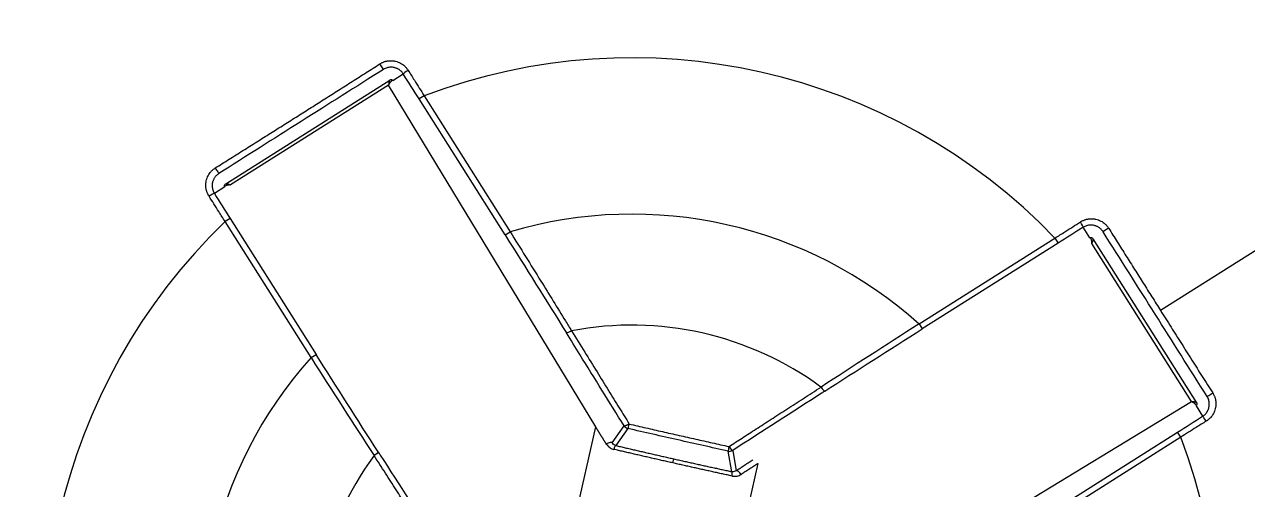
# Model space of a CAD drawing. Extents: x 8663 to 11443, y -20992 to -18942.
# Drawn here: x 9462.081 to 9466.228, y -19527.547 to -19525.971 of the extents above; entities that cross this region are included whole.
import ezdxf

# ---------------------------------------------------------------- set-up
doc = ezdxf.new("R2010")
doc.units = 0
doc.layers.add('1', color=7, linetype='CONTINUOUS')

msp = doc.modelspace()

# ---------------------------------------------------------------- linework, layer by layer
at = {"layer": '1', "color": 7, "linetype": 'CONTINUOUS'}
for p, q in [((9462.7631, -19526.5107), (9463.3191, -19526.1593)), ((9463.3298, -19526.1607), (9463.3652, -19526.1383)), ((9463.3154, -19526.1759), (9462.7797, -19526.5144)), ((9464.0175, -19527.335), (9463.3154, -19526.1759)), ((9463.4359, -19526.2125), (9463.419, -19526.2231)), ((9463.7102, -19526.684), (9463.419, -19526.2231)), ((9463.4359, -19526.2125), (9463.7271, -19526.6733)), ((9466.8958, -19526.3321), (9465.9329, -19526.9407)), ((9462.7598, -19526.5209), (9462.7244, -19526.5433)), ((9462.7779, -19526.6283), (9462.761, -19526.6389)), ((9463.0523, -19527.0998), (9462.761, -19526.6389)), ((9462.7779, -19526.6283), (9463.0692, -19527.0891)), ((9465.6928, -19526.6936), (9465.6704, -19526.6582)), ((9463.7102, -19526.684), (9463.7271, -19526.6733)), ((9465.1139, -19526.986), (9465.5748, -19526.6948)), ((9465.5748, -19526.6948), (9465.5854, -19526.7117)), ((9465.703, -19526.6969), (9466.0544, -19527.2529)), ((9465.5854, -19526.7117), (9465.1246, -19527.0029)), ((9466.0379, -19527.2492), (9465.6993, -19526.7134)), ((9465.1139, -19526.986), (9465.1246, -19527.0029)), ((9463.0523, -19527.0998), (9463.0692, -19527.0891)), ((9464.8787, -19527.9513), (9466.0379, -19527.2492)), ((9466.053, -19527.2635), (9466.0754, -19527.2989)), ((9463.9423, -19527.6688), (9464.0175, -19527.335)), ((9464.0737, -19527.3887), (9464.114, -19527.3317)), ((9464.1265, -19527.3405), (9464.0859, -19527.398)), ((9465.5297, -19527.644), (9465.9906, -19527.3527)), ((9466.0013, -19527.3696), (9465.9906, -19527.3527)), ((9466.0013, -19527.3696), (9465.5404, -19527.6609)), ((9464.2791, -19527.457), (9464.2822, -19527.4432)), ((9464.4788, -19527.4866), (9464.4669, -19527.4172)), ((9464.4819, -19527.4146), (9464.4938, -19527.4835)), ((9464.5676, -19527.459), (9464.4924, -19527.7928))]:
    msp.add_line(p, q, dxfattribs=at)
for radius, start, end in [(3.26, 32.2923, 212.2923), (1.99, 43.8629, 110.7217), (3.26, 212.2923, 32.2923), (1.46, 48.1581, 106.4264), (1.99, 133.8629, 200.7217), (1.0839, 53.7204, 100.8642), (1.46, 138.1581, 196.4264), (1.99, 313.8629, 20.7217), (1.0839, 143.7204, 190.8642)]:
    msp.add_arc((9464.14, -19528.0737), radius, start, end, dxfattribs=at)
for centre, major_axis, ratio, start_param, end_param in [((9463.287, -19526.1064), (-0.0107, 0.0169), 0.019035, 3.185234, 4.834658), ((9463.3821, -19526.1276), (0.0169, 0.0107), 0.077278, 1.555486, 3.097828), ((9462.7291, -19526.459), (-0.0107, 0.0169), 0.019035, 1.448527, 3.097951), ((9462.7075, -19526.5539), (0.0169, 0.0106), 0.077278, 0.043764, 1.586107), ((9465.6598, -19526.6413), (-0.0106, 0.0169), 0.077278, 3.185357, 4.727699), ((9465.7547, -19526.6629), (0.0169, 0.0107), 0.019035, 1.448527, 3.097952), ((9464.7838, -19527.1967), (0.0108, -0.0168), 0.189888, 4.784941, 6.238743), ((9466.1073, -19527.2208), (0.0169, 0.0107), 0.019035, 3.185234, 4.834658), ((9464.1309, -19527.321), (0.0044, 0.0195), 0.048365, 3.185277, 4.513523), ((9466.0861, -19527.3158), (0.0107, -0.0169), 0.077278, 1.555486, 3.097828), ((9464.1309, -19527.321), (0.0163, -0.0115), 0.998885, 4.319941, 5.104694), ((9464.0568, -19527.3994), (-0.0171, -0.0104), 0.368344, 3.188528, 4.682293), ((9464.0815, -19527.4175), (-0.0046, -0.0195), 0.217352, 3.186532, 4.422759), ((9464.4713, -19527.3977), (0.0044, 0.0195), 0.048365, 1.769662, 3.097908), ((9464.4713, -19527.3977), (0.0108, -0.0168), 0.174501, 4.817498, 6.238872), ((9464.4713, -19527.3977), (0.0197, 0.0034), 0.998885, 4.320084, 5.104694), ((9464.4745, -19527.5061), (-0.0042, -0.0196), 0.217352, 1.860426, 3.096654), ((9464.5045, -19527.5004), (0.011, -0.0167), 0.368344, 1.600892, 3.094657)]:
    msp.add_ellipse(centre, major_axis=major_axis, ratio=ratio, start_param=start_param, end_param=end_param, dxfattribs=at)
for points, degree, knots in [([(9468.0898, -19527.4378), (9468.0164, -19526.9798), (9467.5313, -19525.8083), (9466.4062, -19524.683), (9464.9361, -19524.0738), (9463.3448, -19524.0736), (9461.8746, -19524.6824), (9460.7492, -19525.8075), (9460.2636, -19526.9796), (9460.1901, -19527.4377)], 2, [0, 0, 0, 0.082636, 0.221755, 0.360873, 0.499991, 0.63911, 0.778228, 0.917346, 1, 1, 1]), ([(9460.1909, -19527.4377), (9460.1986, -19527.3894), (9460.2073, -19527.3413), (9460.2679, -19527.0366), (9460.3443, -19526.7849), (9460.5447, -19526.3011), (9460.6687, -19526.0691), (9460.9596, -19525.6338), (9461.1264, -19525.4304), (9461.4967, -19525.0602), (9461.7, -19524.8933), (9462.1354, -19524.6024), (9462.3674, -19524.4784), (9462.8511, -19524.278), (9463.1029, -19524.2017), (9463.6164, -19524.0995), (9463.8782, -19524.0737), (9464.4018, -19524.0737), (9464.6636, -19524.0995), (9465.1771, -19524.2017), (9465.4288, -19524.278), (9465.9126, -19524.4784), (9466.1446, -19524.6024), (9466.5799, -19524.8933), (9466.7833, -19525.0602), (9467.1535, -19525.4304), (9467.3204, -19525.6338), (9467.6113, -19526.0691), (9467.7353, -19526.3011), (9467.9357, -19526.7849), (9468.0121, -19527.0366), (9468.0727, -19527.3413), (9468.0813, -19527.3894), (9468.0891, -19527.4377)], 3, [0, 0, 0, 0, 0.012993, 0.012993, 0.082565, 0.082565, 0.152138, 0.152138, 0.22171, 0.22171, 0.291283, 0.291283, 0.360855, 0.360855, 0.430428, 0.430428, 0.5, 0.5, 0.569572, 0.569572, 0.639145, 0.639145, 0.708717, 0.708717, 0.77829, 0.77829, 0.847862, 0.847862, 0.917435, 0.917435, 0.987007, 0.987007, 1, 1, 1, 1]), ([(9460.175, -19528.0737), (9460.175, -19527.7441), (9460.2151, -19527.3695), (9460.3928, -19526.7605), (9460.4718, -19526.5498), (9460.68, -19526.1227), (9460.8094, -19525.9062), (9461.1266, -19525.4833), (9461.3146, -19525.2769), (9461.7511, -19524.8959), (9461.9997, -19524.7215), (9462.5485, -19524.4288), (9462.8487, -19524.3108), (9463.4793, -19524.1506), (9463.8096, -19524.1087), (9464.4704, -19524.1087), (9464.8007, -19524.1506), (9465.4313, -19524.3108), (9465.7315, -19524.4288), (9466.2803, -19524.7215), (9466.5289, -19524.8959), (9466.9654, -19525.2769), (9467.1534, -19525.4833), (9467.4706, -19525.9062), (9467.5999, -19526.1227), (9467.8082, -19526.5498), (9467.8872, -19526.7605), (9468.0648, -19527.3695), (9468.105, -19527.7441), (9468.105, -19528.0737)], 3, [0, 0, 0, 0, 0.125, 0.125, 0.1875, 0.1875, 0.25, 0.25, 0.3125, 0.3125, 0.375, 0.375, 0.4375, 0.4375, 0.5, 0.5, 0.5625, 0.5625, 0.625, 0.625, 0.6875, 0.6875, 0.75, 0.75, 0.8125, 0.8125, 0.875, 0.875, 1, 1, 1, 1]), ([(9462.7275, -19526.4571), (9462.7432, -19526.4472), (9462.7746, -19526.4275), (9462.8215, -19526.398), (9462.8681, -19526.3687), (9462.9146, -19526.3394), (9462.9609, -19526.3103), (9463.0071, -19526.2811), (9463.0532, -19526.2519), (9463.0995, -19526.2226), (9463.1458, -19526.1932), (9463.1923, -19526.1636), (9463.2391, -19526.1339), (9463.2704, -19526.1141), (9463.2861, -19526.1041)], 3, [0, 0, 0, 0, 0.084382, 0.168195, 0.251549, 0.334558, 0.417337, 0.5, 0.582663, 0.665442, 0.748451, 0.831805, 0.915618, 1, 1, 1, 1]), ([(9463.2861, -19526.1041), (9463.2873, -19526.1034), (9463.2897, -19526.1019), (9463.2935, -19526.0999), (9463.2974, -19526.0982), (9463.3013, -19526.0967), (9463.3052, -19526.0955), (9463.3092, -19526.0946), (9463.3133, -19526.0939), (9463.3173, -19526.0935), (9463.3215, -19526.0934), (9463.3256, -19526.0935), (9463.3298, -19526.0938), (9463.3341, -19526.0944), (9463.34, -19526.0957), (9463.3473, -19526.0978), (9463.3556, -19526.1015), (9463.3632, -19526.1062), (9463.3701, -19526.1119), (9463.3763, -19526.1186), (9463.3797, -19526.1236), (9463.3815, -19526.1262)], 3, [0, 0, 0, 0, 0.039847, 0.078966, 0.11748, 0.155521, 0.193225, 0.230732, 0.268185, 0.305728, 0.343503, 0.381651, 0.42031, 0.459611, 0.499681, 0.585662, 0.668712, 0.750223, 0.831653, 0.914457, 1, 1, 1, 1]), ([(9463.3652, -19526.1383), (9463.3645, -19526.1374), (9463.3632, -19526.1354), (9463.361, -19526.1327), (9463.3587, -19526.1301), (9463.3561, -19526.1278), (9463.3534, -19526.1256), (9463.3506, -19526.1236), (9463.3476, -19526.1218), (9463.3445, -19526.1202), (9463.3413, -19526.1189), (9463.338, -19526.1177), (9463.3338, -19526.1167), (9463.3287, -19526.1158), (9463.3226, -19526.1156), (9463.3163, -19526.1162), (9463.31, -19526.1176), (9463.3036, -19526.1199), (9463.2997, -19526.1221), (9463.2977, -19526.1233)], 3, [0, 0, 0, 0, 0.045574, 0.091135, 0.136682, 0.182215, 0.227734, 0.273239, 0.318731, 0.364208, 0.409672, 0.455122, 0.500558, 0.577793, 0.657355, 0.739303, 0.823692, 0.910575, 1, 1, 1, 1]), ([(9463.3191, -19526.1593), (9463.3187, -19526.1597), (9463.3183, -19526.1604), (9463.3176, -19526.1623), (9463.3172, -19526.1636), (9463.3166, -19526.1665), (9463.3163, -19526.1682), (9463.3158, -19526.1718), (9463.3156, -19526.1738), (9463.3154, -19526.1759)], 3, [0, 0, 0, 0, 0.23669, 0.23669, 0.484815, 0.484815, 0.741405, 0.741405, 1, 1, 1, 1]), ([(9463.3275, -19526.1609), (9463.3272, -19526.161), (9463.3266, -19526.1612), (9463.3257, -19526.1618), (9463.3246, -19526.1628), (9463.3234, -19526.164), (9463.322, -19526.1656), (9463.3205, -19526.1675), (9463.3188, -19526.1699), (9463.3171, -19526.1727), (9463.316, -19526.1748), (9463.3154, -19526.1759)], 3, [0, 0, 0, 0, 0.074268, 0.157312, 0.249398, 0.350723, 0.461432, 0.581636, 0.711422, 0.850859, 1, 1, 1, 1]), ([(9463.32, -19526.1585), (9463.3215, -19526.1575), (9463.3235, -19526.1572), (9463.3271, -19526.158), (9463.3288, -19526.1591), (9463.3298, -19526.1607)], 3, [0, 0, 0, 0, 0.5, 0.5, 1, 1, 1, 1]), ([(9463.3815, -19526.1262), (9463.3886, -19526.1374), (9463.3957, -19526.1487), (9463.4138, -19526.1774), (9463.4249, -19526.1949), (9463.4359, -19526.2125)], 3, [0, 0, 0, 0, 0.391851, 0.391851, 1, 1, 1, 1]), ([(9462.7064, -19526.5528), (9462.7056, -19526.5515), (9462.704, -19526.5488), (9462.7019, -19526.5447), (9462.7001, -19526.5405), (9462.6986, -19526.5363), (9462.6973, -19526.532), (9462.6964, -19526.5277), (9462.6958, -19526.5233), (9462.6954, -19526.5189), (9462.6954, -19526.5144), (9462.6956, -19526.5099), (9462.6962, -19526.5053), (9462.6973, -19526.4991), (9462.6994, -19526.4917), (9462.703, -19526.4833), (9462.7076, -19526.4756), (9462.7132, -19526.4686), (9462.7199, -19526.4623), (9462.7249, -19526.4589), (9462.7275, -19526.4571)], 3, [0, 0, 0, 0, 0.043207, 0.085559, 0.127215, 0.168341, 0.20911, 0.249703, 0.290303, 0.331093, 0.372255, 0.413966, 0.456398, 0.499712, 0.5858, 0.668926, 0.750467, 0.831872, 0.914591, 1, 1, 1, 1]), ([(9462.7398, -19526.4759), (9462.7388, -19526.4766), (9462.7368, -19526.4779), (9462.7339, -19526.4802), (9462.7312, -19526.4827), (9462.7287, -19526.4855), (9462.7263, -19526.4885), (9462.7241, -19526.4917), (9462.7222, -19526.4952), (9462.7206, -19526.4988), (9462.7192, -19526.5026), (9462.7179, -19526.5073), (9462.717, -19526.5128), (9462.7169, -19526.5192), (9462.7175, -19526.5255), (9462.719, -19526.5317), (9462.7212, -19526.5377), (9462.7234, -19526.5414), (9462.7244, -19526.5433)], 3, [0, 0, 0, 0, 0.046788, 0.094276, 0.142475, 0.191396, 0.241046, 0.291437, 0.342577, 0.394475, 0.44714, 0.50058, 0.58355, 0.666619, 0.749792, 0.833075, 0.916476, 1, 1, 1, 1]), ([(9462.7598, -19526.5209), (9462.7588, -19526.5193), (9462.7585, -19526.5173), (9462.7593, -19526.5137), (9462.7605, -19526.5121), (9462.762, -19526.5111)], 3, [0, 0, 0, 0, 0.5, 0.5, 1, 1, 1, 1]), ([(9462.7797, -19526.5144), (9462.7788, -19526.5145), (9462.7771, -19526.5145), (9462.7748, -19526.5147), (9462.7726, -19526.515), (9462.7706, -19526.5153), (9462.7688, -19526.5157), (9462.7672, -19526.5161), (9462.7658, -19526.5165), (9462.7646, -19526.5169), (9462.7636, -19526.5173), (9462.7627, -19526.5177), (9462.762, -19526.5181), (9462.7614, -19526.5185), (9462.7611, -19526.5187), (9462.761, -19526.5189)], 3, [0, 0, 0, 0, 0.104296, 0.203931, 0.298921, 0.389286, 0.475049, 0.556235, 0.632876, 0.705008, 0.772677, 0.835936, 0.894852, 0.949505, 1, 1, 1, 1]), ([(9462.7631, -19526.5107), (9462.7633, -19526.5106), (9462.7637, -19526.5105), (9462.7645, -19526.5104), (9462.7657, -19526.5104), (9462.7671, -19526.5106), (9462.7689, -19526.5109), (9462.771, -19526.5114), (9462.7736, -19526.5122), (9462.7765, -19526.5132), (9462.7786, -19526.514), (9462.7797, -19526.5144)], 3, [0, 0, 0, 0, 0.074268, 0.157312, 0.249398, 0.350723, 0.461432, 0.581636, 0.711422, 0.850859, 1, 1, 1, 1]), ([(9462.761, -19526.6389), (9462.7539, -19526.6277), (9462.7467, -19526.6164), (9462.7285, -19526.5877), (9462.7175, -19526.5702), (9462.7064, -19526.5528)], 3, [0, 0, 0, 0, 0.39185, 0.39185, 1, 1, 1, 1]), ([(9465.5748, -19526.6948), (9465.586, -19526.6876), (9465.5973, -19526.6805), (9465.626, -19526.6623), (9465.6435, -19526.6512), (9465.6609, -19526.6402)], 3, [0, 0, 0, 0, 0.39185, 0.39185, 1, 1, 1, 1]), ([(9465.6609, -19526.6402), (9465.6623, -19526.6394), (9465.6649, -19526.6378), (9465.669, -19526.6357), (9465.6732, -19526.6338), (9465.6774, -19526.6323), (9465.6817, -19526.6311), (9465.686, -19526.6302), (9465.6904, -19526.6295), (9465.6948, -19526.6292), (9465.6993, -19526.6291), (9465.7038, -19526.6294), (9465.7084, -19526.63), (9465.7146, -19526.6311), (9465.722, -19526.6332), (9465.7304, -19526.6367), (9465.7381, -19526.6413), (9465.7451, -19526.647), (9465.7514, -19526.6536), (9465.7548, -19526.6587), (9465.7566, -19526.6612)], 3, [0, 0, 0, 0, 0.043207, 0.085559, 0.127215, 0.168341, 0.20911, 0.249703, 0.290303, 0.331093, 0.372255, 0.413966, 0.456398, 0.499712, 0.5858, 0.668926, 0.750467, 0.831872, 0.914591, 1, 1, 1, 1]), ([(9465.7378, -19526.6735), (9465.7372, -19526.6725), (9465.7358, -19526.6705), (9465.7335, -19526.6677), (9465.731, -19526.665), (9465.7282, -19526.6624), (9465.7252, -19526.66), (9465.722, -19526.6579), (9465.7186, -19526.656), (9465.7149, -19526.6543), (9465.7111, -19526.6529), (9465.7065, -19526.6517), (9465.7009, -19526.6508), (9465.6945, -19526.6506), (9465.6882, -19526.6513), (9465.682, -19526.6528), (9465.676, -19526.655), (9465.6723, -19526.6571), (9465.6704, -19526.6582)], 3, [0, 0, 0, 0, 0.046788, 0.094276, 0.142475, 0.191396, 0.241046, 0.291437, 0.342577, 0.394475, 0.44714, 0.50058, 0.58355, 0.666619, 0.749792, 0.833075, 0.916476, 1, 1, 1, 1]), ([(9465.7566, -19526.6612), (9465.7664, -19526.6768), (9465.786, -19526.7079), (9465.8154, -19526.7546), (9465.8447, -19526.8011), (9465.8741, -19526.8476), (9465.9034, -19526.8941), (9465.9231, -19526.9251), (9465.9329, -19526.9407)], 3, [0, 0, 0, 0, 0.167268, 0.334, 0.500415, 0.666737, 0.833189, 1, 1, 1, 1]), ([(9463.7271, -19526.6733), (9463.7622, -19526.7291), (9463.7971, -19526.785), (9463.8597, -19526.8859), (9463.8875, -19526.9309), (9463.922, -19526.9869), (9463.9288, -19526.9981), (9463.9357, -19527.0092)], 3, [0, 0, 0, 0, 0.497031, 0.497031, 0.899513, 0.899513, 1, 1, 1, 1]), ([(9465.6928, -19526.6936), (9465.6944, -19526.6926), (9465.6964, -19526.6922), (9465.7, -19526.6931), (9465.7016, -19526.6942), (9465.7026, -19526.6958)], 3, [0, 0, 0, 0, 0.5, 0.5, 1, 1, 1, 1]), ([(9465.6948, -19526.6947), (9465.6955, -19526.6953), (9465.6961, -19526.6963), (9465.6971, -19526.6987), (9465.6976, -19526.7001), (9465.6983, -19526.7035), (9465.6986, -19526.7053), (9465.6991, -19526.7092), (9465.6992, -19526.7113), (9465.6993, -19526.7134)], 3, [0, 0, 0, 0, 0.23669, 0.23669, 0.484815, 0.484815, 0.741405, 0.741405, 1, 1, 1, 1]), ([(9465.703, -19526.6969), (9465.7031, -19526.697), (9465.7032, -19526.6974), (9465.7033, -19526.6983), (9465.7033, -19526.6994), (9465.7032, -19526.7008), (9465.7028, -19526.7026), (9465.7023, -19526.7048), (9465.7015, -19526.7073), (9465.7005, -19526.7102), (9465.6997, -19526.7123), (9465.6993, -19526.7134)], 3, [0, 0, 0, 0, 0.074268, 0.157312, 0.249398, 0.350723, 0.461432, 0.581636, 0.711422, 0.850859, 1, 1, 1, 1]), ([(9465.9329, -19526.9407), (9465.9446, -19526.9593), (9465.9682, -19526.9965), (9466.0034, -19527.0523), (9466.0387, -19527.1081), (9466.0741, -19527.1639), (9466.0977, -19527.2011), (9466.1096, -19527.2198)], 3, [0, 0, 0, 0, 0.200123, 0.399795, 0.599408, 0.799349, 1, 1, 1, 1]), ([(9464.114, -19527.3317), (9464.0638, -19527.2509), (9464.0137, -19527.1702), (9463.9485, -19527.065), (9463.9333, -19527.0405), (9463.918, -19527.0159)], 3, [0, 0, 0, 0, 0.766452, 0.766452, 1, 1, 1, 1]), ([(9463.9357, -19527.0092), (9463.9505, -19527.0331), (9463.9792, -19527.0795), (9464.021, -19527.147), (9464.0601, -19527.2101), (9464.0964, -19527.269), (9464.1197, -19527.3068), (9464.1309, -19527.325)], 3, [0, 0, 0, 0, 0.227581, 0.441353, 0.641308, 0.827487, 1, 1, 1, 1]), ([(9464.4695, -19527.4014), (9464.4844, -19527.3918), (9464.5151, -19527.3719), (9464.5625, -19527.3411), (9464.613, -19527.3085), (9464.6665, -19527.274), (9464.723, -19527.2376), (9464.7616, -19527.2127), (9464.7814, -19527.1999)], 3, [0, 0, 0, 0, 0.142816, 0.295106, 0.456943, 0.628369, 0.809391, 1, 1, 1, 1]), ([(9464.7945, -19527.2135), (9464.7908, -19527.2159), (9464.7871, -19527.2183), (9464.683, -19527.2853), (9464.5826, -19527.3499), (9464.4819, -19527.4146)], 3, [0, 0, 0, 0, 0.035544, 0.035544, 1, 1, 1, 1]), ([(9466.0754, -19527.2989), (9466.0764, -19527.2983), (9466.0783, -19527.297), (9466.081, -19527.2948), (9466.0836, -19527.2924), (9466.086, -19527.2899), (9466.0882, -19527.2872), (9466.0901, -19527.2843), (9466.0919, -19527.2813), (9466.0935, -19527.2782), (9466.0949, -19527.275), (9466.096, -19527.2717), (9466.0971, -19527.2676), (9466.0979, -19527.2625), (9466.0981, -19527.2563), (9466.0975, -19527.25), (9466.0961, -19527.2437), (9466.0938, -19527.2374), (9466.0916, -19527.2334), (9466.0904, -19527.2315)], 3, [0, 0, 0, 0, 0.045574, 0.091135, 0.136682, 0.182215, 0.227734, 0.273239, 0.318731, 0.364208, 0.409672, 0.455122, 0.500558, 0.577793, 0.657355, 0.739303, 0.823692, 0.910575, 1, 1, 1, 1]), ([(9466.1096, -19527.2198), (9466.1103, -19527.221), (9466.1118, -19527.2235), (9466.1138, -19527.2273), (9466.1155, -19527.2311), (9466.117, -19527.235), (9466.1182, -19527.239), (9466.1191, -19527.243), (9466.1198, -19527.247), (9466.1202, -19527.2511), (9466.1204, -19527.2552), (9466.1203, -19527.2594), (9466.1199, -19527.2636), (9466.1193, -19527.2678), (9466.1181, -19527.2737), (9466.1159, -19527.281), (9466.1122, -19527.2893), (9466.1075, -19527.297), (9466.1018, -19527.3038), (9466.0952, -19527.3101), (9466.0901, -19527.3135), (9466.0875, -19527.3152)], 3, [0, 0, 0, 0, 0.039847, 0.078966, 0.11748, 0.155521, 0.193225, 0.230732, 0.268185, 0.305728, 0.343503, 0.381651, 0.42031, 0.459611, 0.499681, 0.585662, 0.668712, 0.750223, 0.831653, 0.914457, 1, 1, 1, 1]), ([(9466.0544, -19527.2529), (9466.0541, -19527.2525), (9466.0533, -19527.2521), (9466.0514, -19527.2513), (9466.0501, -19527.251), (9466.0472, -19527.2503), (9466.0455, -19527.25), (9466.0419, -19527.2495), (9466.0399, -19527.2493), (9466.0379, -19527.2492)], 3, [0, 0, 0, 0, 0.23669, 0.23669, 0.484815, 0.484815, 0.741405, 0.741405, 1, 1, 1, 1]), ([(9466.0528, -19527.2612), (9466.0527, -19527.2609), (9466.0525, -19527.2604), (9466.0519, -19527.2594), (9466.051, -19527.2584), (9466.0497, -19527.2571), (9466.0481, -19527.2557), (9466.0462, -19527.2542), (9466.0438, -19527.2526), (9466.041, -19527.2508), (9466.0389, -19527.2497), (9466.0379, -19527.2492)], 3, [0, 0, 0, 0, 0.074268, 0.157312, 0.249398, 0.350723, 0.461432, 0.581636, 0.711422, 0.850859, 1, 1, 1, 1]), ([(9466.0552, -19527.2537), (9466.0562, -19527.2553), (9466.0566, -19527.2572), (9466.0557, -19527.2609), (9466.0546, -19527.2625), (9466.053, -19527.2635)], 3, [0, 0, 0, 0, 0.5, 0.5, 1, 1, 1, 1]), ([(9464.1309, -19527.325), (9464.1303, -19527.3254), (9464.1291, -19527.3261), (9464.1271, -19527.3272), (9464.1251, -19527.3282), (9464.1231, -19527.3292), (9464.121, -19527.3301), (9464.1191, -19527.3309), (9464.1173, -19527.3315), (9464.1158, -19527.3319), (9464.1146, -19527.332), (9464.1142, -19527.3318), (9464.114, -19527.3316)], 3, [0, 0, 0, 0, 0.073981, 0.153573, 0.238859, 0.329916, 0.426812, 0.5296, 0.638317, 0.752974, 0.873553, 1, 1, 1, 1]), ([(9464.1309, -19527.325), (9464.1404, -19527.3272), (9464.1593, -19527.3315), (9464.1876, -19527.338), (9464.2157, -19527.3444), (9464.2438, -19527.3508), (9464.2719, -19527.3571), (9464.3095, -19527.3656), (9464.3564, -19527.3762), (9464.4129, -19527.3888), (9464.4506, -19527.3972), (9464.4695, -19527.4014)], 3, [0, 0, 0, 0, 0.084169, 0.167665, 0.250736, 0.333641, 0.416641, 0.500002, 0.66634, 0.832314, 1, 1, 1, 1]), ([(9466.0875, -19527.3152), (9466.0763, -19527.3223), (9466.065, -19527.3295), (9466.0363, -19527.3476), (9466.0188, -19527.3586), (9466.0013, -19527.3696)], 3, [0, 0, 0, 0, 0.391851, 0.391851, 1, 1, 1, 1]), ([(9464.4669, -19527.4172), (9464.4102, -19527.4046), (9464.3534, -19527.3918), (9464.2399, -19527.3662), (9464.1831, -19527.3534), (9464.1265, -19527.3405)], 3, [0, 0, 0, 0, 0.500023, 0.500023, 1, 1, 1, 1]), ([(9464.0535, -19527.3928), (9464.0542, -19527.394), (9464.055, -19527.3951), (9464.0588, -19527.4001), (9464.0627, -19527.4036), (9464.0706, -19527.4083), (9464.0746, -19527.41), (9464.0788, -19527.4109)], 3, [0, 0, 0, 0, 0.128324, 0.128324, 0.608744, 0.608744, 1, 1, 1, 1]), ([(9464.0859, -19527.398), (9464.0838, -19527.3975), (9464.0819, -19527.3966), (9464.078, -19527.3942), (9464.0762, -19527.3924), (9464.0744, -19527.3899), (9464.074, -19527.3893), (9464.0737, -19527.3887)], 3, [0, 0, 0, 0, 0.373813, 0.373813, 0.864263, 0.864263, 1, 1, 1, 1]), ([(9463.4676, -19527.7442), (9463.458, -19527.7294), (9463.4381, -19527.6987), (9463.4074, -19527.6512), (9463.3747, -19527.6007), (9463.3402, -19527.5472), (9463.3039, -19527.4907), (9463.279, -19527.4521), (9463.2662, -19527.4323)], 3, [0, 0, 0, 0, 0.142816, 0.295106, 0.456943, 0.628369, 0.809391, 1, 1, 1, 1]), ([(9463.2798, -19527.4193), (9463.2822, -19527.423), (9463.2846, -19527.4267), (9463.3515, -19527.5307), (9463.4162, -19527.6311), (9463.4809, -19527.7318)], 3, [0, 0, 0, 0, 0.035544, 0.035544, 1, 1, 1, 1]), ([(9464.4938, -19527.4835), (9464.4919, -19527.4848), (9464.4898, -19527.4858), (9464.4852, -19527.4869), (9464.4828, -19527.4871), (9464.4798, -19527.4867), (9464.4793, -19527.4867), (9464.4788, -19527.4866)], 3, [0, 0, 0, 0, 0.470981, 0.470981, 0.917713, 0.917713, 1, 1, 1, 1]), ([(9464.4797, -19527.5014), (9464.4807, -19527.5016), (9464.4816, -19527.5017), (9464.4875, -19527.5026), (9464.4925, -19527.5024), (9464.5019, -19527.5003), (9464.5064, -19527.4984), (9464.5103, -19527.4958)], 3, [0, 0, 0, 0, 0.088528, 0.088528, 0.546563, 0.546563, 1, 1, 1, 1])]:
    msp.add_open_spline(points, degree=degree, knots=knots, dxfattribs=at)
for points in [[(9463.2977, -19526.1233), (9463.1116, -19526.2407), (9462.9257, -19526.3582), (9462.7398, -19526.4759)], [(9463.419, -19526.2231), (9463.4011, -19526.1948), (9463.3831, -19526.1665), (9463.3652, -19526.1383)], [(9462.7244, -19526.5433), (9462.7422, -19526.5716), (9462.76, -19526.5999), (9462.7779, -19526.6283)], [(9465.6704, -19526.6582), (9465.6421, -19526.6759), (9465.6138, -19526.6938), (9465.5854, -19526.7117)], [(9463.7102, -19526.684), (9463.7806, -19526.7954), (9463.8499, -19526.906), (9463.918, -19527.0159)], [(9466.0904, -19527.2315), (9465.973, -19527.0454), (9465.8555, -19526.8594), (9465.7378, -19526.6735)], [(9465.1139, -19526.986), (9465.0018, -19527.0574), (9464.8895, -19527.1296), (9464.7814, -19527.1999)], [(9463.9357, -19527.0092), (9463.9274, -19527.0142), (9463.9194, -19527.0172), (9463.918, -19527.0159)], [(9464.7945, -19527.2135), (9464.903, -19527.1437), (9465.0135, -19527.0732), (9465.1246, -19527.0029)], [(9463.0523, -19527.0998), (9463.1236, -19527.2119), (9463.1958, -19527.3242), (9463.2662, -19527.4323)], [(9463.2798, -19527.4193), (9463.2099, -19527.3107), (9463.1394, -19527.2002), (9463.0692, -19527.0891)], [(9465.9906, -19527.3527), (9466.0189, -19527.3348), (9466.0472, -19527.3169), (9466.0754, -19527.2989)], [(9463.2798, -19527.4193), (9463.2804, -19527.421), (9463.2742, -19527.427), (9463.2662, -19527.4323)]]:
    msp.add_open_spline(points, degree=3, dxfattribs=at)
for points, weights in [([(9464.0535, -19527.3928), (9464.0414, -19527.3734), (9464.0294, -19527.3542), (9464.0175, -19527.335)], [1, 0.999795949363, 0.999795949363, 1]), ([(9464.0859, -19527.398), (9464.1504, -19527.4132), (9464.2161, -19527.4283), (9464.2822, -19527.4432)], [1, 0.996432867641, 0.996432867641, 1]), ([(9464.2791, -19527.457), (9464.2116, -19527.4418), (9464.1446, -19527.4264), (9464.0788, -19527.4109)], [1, 0.996432867641, 0.996432867641, 1]), ([(9464.2822, -19527.4432), (9464.3482, -19527.4581), (9464.414, -19527.4726), (9464.4788, -19527.4866)], [1, 0.996432871858, 0.996432871858, 1]), ([(9464.4938, -19527.4835), (9464.5127, -19527.4711), (9464.5315, -19527.4587), (9464.5502, -19527.4464)], [1, 0.999795949298, 0.999795949298, 1]), ([(9464.4797, -19527.5014), (9464.4136, -19527.487), (9464.3465, -19527.4722), (9464.2791, -19527.457)], [1, 0.996432871858, 0.996432871858, 1]), ([(9464.5676, -19527.459), (9464.5487, -19527.4712), (9464.5296, -19527.4835), (9464.5103, -19527.4958)], [1, 0.999795949298, 0.999795949298, 1])]:
    msp.add_rational_spline(points, weights, degree=3, dxfattribs=at)

doc.saveas('drawing.dxf')
